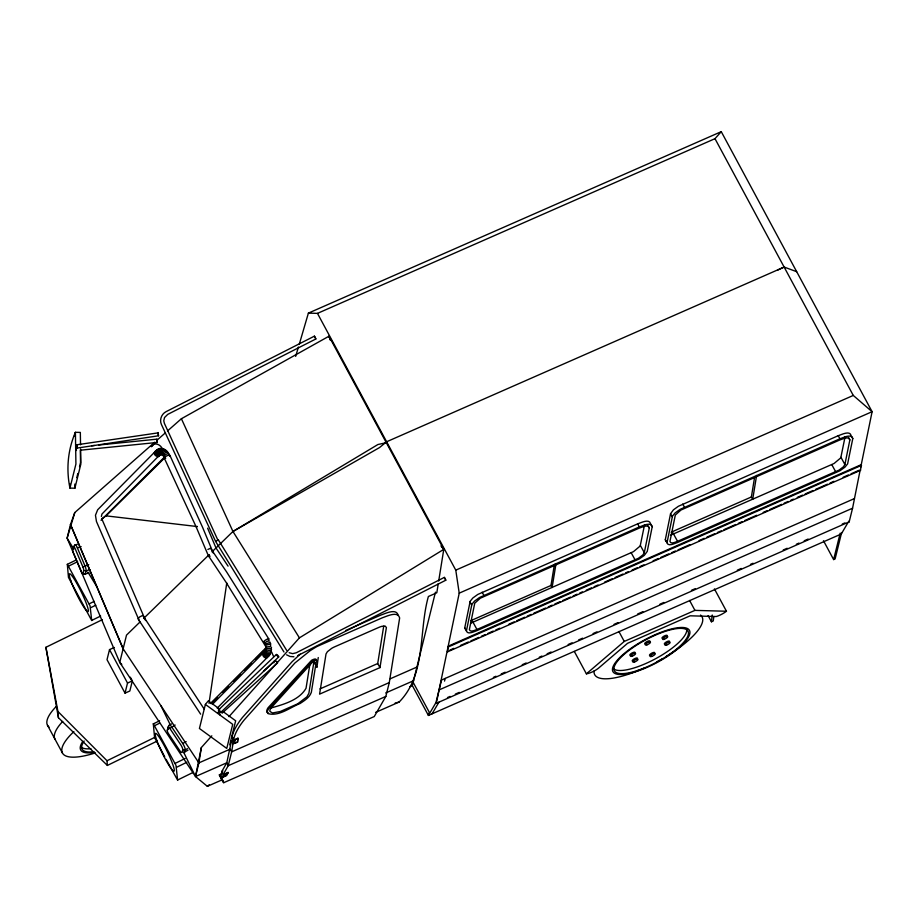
<?xml version="1.0" encoding="UTF-8"?>
<svg xmlns="http://www.w3.org/2000/svg" width="918" height="918" viewBox="0 0 918 918"><rect width="100%" height="100%" fill="white"/><g stroke="black" fill="none" stroke-linecap="round" stroke-linejoin="round"><path stroke-width="1.38" d="M269.502 654.534L269.318 655.659A2.869 1.951 38.4 0 1 267.861 656.37L265.818 655.624A3.167 2.146 38.4 0 1 264.373 653.857L264.384 652.09A2.869 1.951 38.4 0 1 265.83 651.367M67.324 564.329L90.033 605.777L91.72 620.591L68.46 577.411L67.324 564.329L76.228 559.98M164.735 756.822L154.568 737.498L153.306 723.717L175.981 765.348L177.61 780.162L166.101 759.347M398.148 615.255C396.381 608.003 385.399 613.557 380.775 615.094L345.604 630.551M101.393 516.49L101.944 514.057L159.571 455.053A3.156 2.134 39.1 0 0 159.181 453.767M652.216 526.714C650.839 521.504 642.726 525.888 639.353 526.943L479.46 597.538L474.549 601.06L471.875 604.308L466.424 630.941C467.514 635.072 473.952 631.595 476.626 630.758L639.376 558.901L644.321 555.356L647.236 551.42L652.216 526.714L650.518 523.627C649.152 518.418 641.039 522.801 637.654 523.845L477.773 594.451L472.862 597.974L470.188 601.221L464.738 627.855L465.747 629.553M649.278 528.045C648.234 523.834 641.693 527.391 639.008 528.217L480.355 598.192L474.755 603.195L469.362 629.61C470.119 632.743 474.985 630.092 476.97 629.484L638.48 558.247L642.83 554.977L644.321 552.67L649.278 528.045L647.959 525.647M851.101 435.476C849.735 430.267 841.622 434.65 838.237 435.694L678.356 506.3L673.445 509.823L670.542 513.736L665.309 539.692L665.802 541.138L667.042 541.563M667.007 542.779C668.097 546.921 674.523 543.433 677.209 542.607L839.959 470.75L844.893 467.205L847.601 463.934L852.799 438.563C851.422 433.353 843.309 437.737 839.936 438.781L680.043 509.387L675.132 512.91L672.458 516.157L667.007 542.779L665.309 539.692M849.861 439.894C848.817 435.683 842.276 439.229 839.58 440.066L680.938 510.041L675.327 515.044L669.945 541.459C670.702 544.592 675.568 541.941 677.553 541.322L839.063 470.096L843.413 466.814L844.893 464.519L849.861 439.894L848.542 437.484M267.758 656.003L267.115 657.621L217.187 708.145M713.802 616.712L713.275 620.947L711.439 621.796L712.242 615.014M160.225 454.1L159.904 455.144A2.88 1.939 39.2 0 1 158.321 455.684L156.301 454.743A3.167 2.134 39.2 0 1 154.924 452.253L155.257 451.208A2.88 1.939 39.2 0 1 156.829 450.681L157.747 449.177A2.88 2.169 61.4 0 1 159.548 449.177M316.962 667.099L313.394 660.558L316.962 667.099L318.248 657.54M167.294 730.349L167.271 730.521A2.926 0.803 61 0 0 168.373 733.493L180.594 751.842A5.129 1.411 61 0 0 182.154 752.221L182.762 749.731A4.292 1.182 61 0 0 181.133 745.382L169.635 728.089A2.811 0.769 61 0 0 168.12 727.056L167.294 730.349L168.43 728.433A4.108 1.136 61 0 0 168.453 729.271M273.828 662.807L274.034 661.327M209.006 703.337L226.757 582.976M83.699 570.537L83.722 570.365A2.811 0.62 71.4 0 0 83.056 567.335L75.092 548.505A4.292 0.941 71.4 0 0 73.383 546.658L72.763 549.113A5.129 1.125 71.4 0 0 73.245 552.533L81.702 572.58A2.926 0.643 71.4 0 0 82.861 573.83L83.699 570.537L86.085 570.904L89.849 569.642M300.197 654.109L292.016 661.786L242.409 717.543A91.949 32.004 -29.2 0 0 232.013 737.418L233.539 740.115A91.949 32.004 -29.2 0 1 243.936 720.251L294.907 662.991L310.112 650.724A44.672 15.549 -29.2 0 1 317.146 646.433L382.29 617.803C386.903 616.265 397.884 610.711 399.651 617.963L389.289 682.579L385.847 696.429L374.246 716.556L223.74 782.698L221.731 780.013L207.353 786.336L195.511 776.548L198.885 762.881L201.352 747.55L211.817 735.834M233.298 737.98L232.908 740.413L231.451 741.055L226.769 762.801L221.812 771.476L223.269 774.379L228.203 772.646L226.505 775.63L222.81 777.282L221.181 774.023L222.34 772.004M231.451 741.055L232.954 743.764L231.657 751.853L228.215 765.704L223.269 774.379M233.539 740.115L237.934 738.187L237.532 742.18L234.606 743.465L235.008 739.472M237.934 738.187L237.532 742.18M310.032 663.393L306.038 688.259C299.211 700.124 283.685 704.393 271.28 707.904M316.515 660.088L311.351 692.275C309.641 697.496 304.455 700.572 300.129 703.486C290.157 707.342 279.175 716.648 268.01 713.63L266.886 711.725A16.306 5.68 -29.2 0 1 268.113 707.709L311.569 660.306A4.406 1.538 -29.2 0 1 314.128 659.181C316.067 658.263 317.364 660.581 314.69 660.191A4.406 1.538 -29.2 0 0 312.131 661.327L268.676 708.73A16.306 5.68 -29.2 0 0 267.448 712.747M379.972 667.604L386.409 627.51L385.067 626.007L381.865 626.328A9.8 3.408 -29.2 0 0 378.755 627.442L334.703 646.8A9.639 3.351 -29.2 0 0 331.559 648.429L327.393 651.7L326.016 653.995L319.579 694.146L379.972 667.604L377.711 663.542L383.701 626.202M375.588 712.402L399.169 702.029C426.388 674.328 418.562 631.056 428.385 596.493L436.807 592.787L438.276 583.63M438.701 580.991L443.773 549.366L328.965 336.217L181.397 418.734L167.535 430.932M556.021 563.595L552.108 587.52L550.984 585.466L554.426 564.352M756.604 475.444L752.691 499.369L751.383 496.971L754.596 477.268M76.423 450.497L75.93 447.422M80.635 450.176L157.345 442.442L156.955 439.16L156.909 440.984M849.184 521.86L436.302 703.314L459.218 593.154L455.776 570.147L317.467 313.382L308.391 313.118L299.245 344.365M848.806 521.206L849.173 521.894L852.57 508.205L860.212 469.775L860.499 470.349L447.628 651.803L447.33 651.229M201.352 747.55L195.511 776.548L226.769 762.801L228.215 765.704L385.847 696.429M470.831 623.127L633.477 551.649L640.19 546.003L644.505 524.947M670.427 535.274L834.06 463.498L840.773 457.852L845.088 436.796M860.728 467.216L872.1 411.7L721.261 131.664L308.391 313.118M447.628 651.803L448.363 646.111L861.245 464.657L860.499 470.349M74.415 436.314L75.414 432.309L80.336 432.412L80.532 444.828M76.802 477.635L77.823 473.527M79.522 466.677L80.532 462.569L80.336 450.049M69.894 483.97L69.952 488.101L75.919 464.038L75.414 432.309C67.783 449.877 66.085 469.385 69.952 488.101L74.886 488.215L80.841 464.141L80.6 448.971M114.325 647.488L109.517 649.6L107.016 659.686L125.02 693.124L129.84 691.002L132.33 680.915L130.333 677.209M125.02 693.124L127.522 683.038L109.517 649.6M183.405 752.347A6.311 1.733 61 0 0 184.621 752.026L185.138 749.937A5.485 1.503 61 0 0 182.728 743.488L171.723 726.953A3.993 1.102 61 0 0 169.222 725.254L168.074 727.194M205.38 704.416L199.424 728.479L226.757 748.422L232.713 724.359L205.38 704.416L208.34 700.847L219.723 709.155M229.707 744.854L235.662 720.791L223.143 711.645M212.024 551.844L232.954 531.476L379.524 447.571L386.616 441.765L784.133 267.058L796.686 271.682M848.117 522.365L841.278 533.989L428.408 715.443L412.331 685.597L435.453 592.179M413.146 682.315L429.222 712.15L428.408 715.443L435.935 702.626L441.524 680.043L854.406 498.589M444.53 681.099L445.184 678.436M841.634 532.543L835.105 558.947L833.636 559.59L840.177 533.186M154.74 442.201L74.783 512.565L67.117 538.166L119.753 662.44L195.511 776.548L183.589 752.117M295.653 356.368L298.442 347.038M264.694 651.849L264.843 651.39A2.88 1.79 28.6 0 1 265.669 650.782A2.88 1.882 33.4 0 0 264.877 651.332L264.935 653.008L264.728 652.4M74.783 512.565L70.491 524.511L67.117 538.166L73.796 549.079M218.507 710.062L220.664 712.517L278.728 656.886L277.913 655.475L276.444 654.442L218.392 710.062L220.664 712.517M276.41 654.534L277.27 655.854M155.544 451.656A2.88 1.939 39.1 0 0 154.591 452.172L154.27 453.217A3.156 2.134 39.1 0 0 155.647 455.695L157.667 456.636A2.88 1.939 39.1 0 0 159.25 456.097M160.753 454.077L160.03 454.949A2.869 2.077 49.6 0 1 158.194 454.961L156.45 453.481A3.167 2.295 49.6 0 1 155.808 451.381L156.645 449.889A2.869 2.077 49.6 0 1 158.481 449.877M222.81 777.282L224.543 774.253L228.203 772.646M221.181 774.023L219.356 774.826L221.536 777.397L226.321 775.262L228.02 772.29M432.068 713.825L438.919 702.19M217.681 712.735L219.884 710.681M277.488 663.071A1.698 0.585 47.9 0 0 276.456 661.281L275.067 660.799A1.698 0.585 47.9 0 0 275.159 661.281M168.855 455.064L169.13 454.617A2.846 1.17 -30.9 0 0 168.901 453.687L167.305 453.79A3.064 1.262 -30.9 0 0 165.297 454.858L164.047 456.257A2.846 1.17 -30.9 0 0 164.276 457.187L164.689 457.279M270.351 642.29L264.786 644.264L265.75 644.046M269.467 640.902L266.668 641.418L264.832 643.185M73.314 546.853L74.828 545.154L77.342 544.317M228.961 716.66L299.417 637.849L443.773 549.366L441.214 545.946L443.773 549.366M317.467 313.382L714.984 138.675L721.261 131.664M265.084 652.606A2.88 2.054 49.4 0 0 263.34 652.813L262.697 654.431A3.156 2.261 49.4 0 0 264.086 657.093L265.371 657.827A2.88 2.054 49.4 0 0 267.127 657.621M215.776 541.15L218.369 539.899L286.646 650.334M154.591 452.172L97.664 509.777L95.461 515.239L96.459 521.504L140.087 622.622M212.299 704.462L263.34 652.813M210.406 703.532L265.313 648.418M211.588 703.165L217.577 697.152M222.569 692.149L228.559 686.136M233.551 681.122L240.539 674.11M244.532 670.106L251.521 663.094M255.514 659.078L263.5 651.069M153.742 444.323L151.321 446.722C154.098 441.237 161.27 444.725 162.566 449.499M101.783 518.681L106.075 515.859L164.288 458.3M139.559 622.415L126.512 635.118L119.753 662.44L121.784 664.368M143.61 618.468L209.052 554.747M218.105 540.587L164.391 423.37L163.771 420.811L164.529 417.529L167.742 414.385L315.861 338.971L315.39 337.835L314.404 336.149L166.204 411.597C161.579 413.823 159.204 419.847 161.453 424.552L215.558 541.322M263.455 671.242L275.148 660.662M222.087 713.194L277.443 663.048L276.72 663.06M156.875 440.319L165.401 432.814M101.014 520.254L164.035 457.531L196.073 526.714L207.789 554.357M574.347 651.482L586.395 673.835L624.251 641.441L694.937 610.378L726.471 611.25L714.422 588.897M207.353 786.336L209.384 784.672M161.763 453.94L161.281 454.318A2.88 2.226 74.4 0 1 159.502 454.307L158.08 452.666A3.144 2.421 74.4 0 1 157.839 450.359L158.929 448.741A2.88 2.226 74.4 0 1 160.707 448.764L161.281 449.154M169.853 728.41L175.143 725.048M162.486 453.859L161.97 454.249A2.892 2.238 87.8 0 1 159.698 453.836L158.975 452.574A3.11 2.398 87.8 0 1 159.25 449.568L160.18 448.615A2.892 2.238 87.8 0 1 162.452 449.04L162.876 449.602M163.209 453.962L162.67 454.341A2.903 2.192 -79.1 0 1 160.478 453.94L159.881 452.7A3.087 2.329 -79.1 0 1 160.455 449.728L161.465 448.787A2.903 2.192 -79.1 0 1 163.656 449.2M158.24 454.158L158.871 454.525A2.88 2.134 55.4 0 0 160.696 454.513L160.696 454.513A2.88 2.169 61.4 0 1 158.825 454.548L157.23 452.976A3.156 2.387 61.4 0 1 156.783 450.738M207.858 549.48L210.233 548.367M299.417 637.849L232.954 531.476L377.895 444.53L386.398 442.671M169.222 725.254L171.505 723.981M182.728 743.488L186.147 741.595M187.41 748.675L185.138 749.937L182.728 749.995M184.621 752.026L188.041 750.132M265.795 646.283C264.659 647.718 273.116 646.329 270.489 645.583M82.907 566.968L88.748 564.639M297.604 655.67L445.804 580.21L445.15 578.707L444.346 577.388L296.227 652.79L292.647 653.639L289.159 652.721M68.735 566.05L77.628 561.69M89.103 603.872L94.187 601.382M90.687 607.705L95.77 605.214M91.743 620.407L100.636 616.047M157.334 740.998L107.383 765.44L58.431 717.715L45.9 647.293L102.265 619.707M153.272 723.9L159.629 720.791M154.683 725.622L159.766 723.12M107.383 765.44L107.016 760.747L154.408 737.556M175.051 763.432L185.218 758.452M176.635 767.276L186.802 762.284M177.69 779.979L192.941 772.497M777.661 270.099L784.133 267.058M127.522 683.038L132.33 680.915M455.776 570.147L853.281 395.44L872.1 411.7L459.218 593.154M671.138 532.211L751.383 496.971M470.739 620.706L550.984 585.466M319.934 688.936L377.711 663.542M235.192 739.816L238.118 738.52M448.707 646.765L861.577 465.311M232.954 743.764L236.374 742.272M449.958 650.07L453.882 648.349M460.446 645.469L468.306 642.015M470.923 640.856L478.794 637.402M481.411 636.254L485.347 634.522M487.963 633.374L493.207 631.068M495.835 629.909L499.759 628.187M508.939 624.148L514.183 621.853M516.8 620.694L524.671 617.24M527.288 616.093L531.224 614.36M533.84 613.213L545.636 608.026M548.264 606.867L552.188 605.146M554.816 603.987L560.06 601.692M562.677 600.533L570.537 597.079M573.165 595.931L577.101 594.198M579.717 593.051L582.333 591.892M586.269 590.171L591.513 587.864M594.13 586.705L598.066 584.984M604.618 582.104L612.49 578.65M615.106 577.491L622.966 574.037M625.594 572.889L628.21 571.73M632.146 570.009L637.39 567.703M640.007 566.544L643.943 564.822M653.111 560.783L658.355 558.488M660.983 557.329L668.843 553.875M671.471 552.728L675.396 550.995M678.023 549.848L689.82 544.661M698.988 540.622L704.232 538.327M706.86 537.168L714.72 533.714M717.337 532.566L721.273 530.833M723.9 529.686L735.697 524.499M738.313 523.34L742.249 521.619M744.865 520.46L756.661 515.285M763.214 512.405L767.15 510.672M769.766 509.524L781.562 504.338M784.19 503.179L788.126 501.457M790.742 500.299L793.359 499.151M797.294 497.418L802.539 495.123M805.155 493.964L813.027 490.51M815.643 489.363L827.439 484.176M830.067 483.017L833.992 481.296M843.172 477.257L848.416 474.95M851.032 473.803L858.904 470.349M123.127 648.785L70.491 524.511L123.127 648.785L198.885 762.881L230.154 749.145L231.657 751.853L389.289 682.579M390.322 678.746L417.07 666.996M385.675 692.964L413.697 680.651M409.933 686.653L412.331 685.597M221.812 771.476L222.913 770.994M439.688 689.659L852.57 508.205M447.468 697.565L450.095 696.406M455.339 694.1L459.275 692.379M493.379 677.392L495.995 676.233M501.239 673.927L505.175 672.205M522.227 664.712L526.163 662.98M539.279 657.208L541.907 656.06M547.151 653.754L551.087 652.021M568.139 644.528L572.075 642.807M578.627 639.915L582.563 638.194M593.051 633.581L596.987 631.848M614.039 624.355L617.975 622.622M637.654 613.981L642.898 611.675M659.95 604.182L663.886 602.449M691.426 590.343L695.362 588.622M737.326 570.17L741.262 568.449M750.442 564.409L753.07 563.25M783.238 549.997L787.174 548.264M796.354 544.236L798.97 543.077M804.225 540.771L808.161 539.05M842.254 524.063L844.881 522.904M265.577 645.228L270.959 644.011L270.179 644.08M209.407 555.126L208.271 555.505L225.828 581.943L265.566 646.203M74.828 545.154A5.485 1.205 71.4 0 1 77.364 547.874L81.128 546.612M89.057 572.821L85.294 574.083L82.918 573.693M208.971 556.572L210.119 556.182M164.058 455.018L163.45 455.202A2.903 1.928 -56.1 0 1 161.694 453.572L161.763 452.884A3.041 2.031 -56.1 0 1 164.001 450.015L164.609 449.82A2.903 1.928 -56.1 0 1 166.365 451.461M217.75 712.597L219.012 713.194A1.698 0.585 47.9 0 1 220.045 714.984M395.153 703.05L399.169 702.029M142.531 615.508L139.547 616.999L138.067 618.87L200.64 714.17M77.135 448.076L76.63 444.817L158.114 432.871L158.527 435.786L77.135 448.076L76.848 446.63M269.284 648.498L270.638 648.257A2.903 0.826 -1.4 0 0 271.407 647.431M91.616 445.746L94.451 445.459M98.719 445.023L156.955 439.16M165.745 458.231L164.815 458.22A2.846 0.941 -25.8 0 1 164.988 457.095L166.043 456.292A3.052 1.01 -25.8 0 1 168.763 455.213L169.692 455.225A2.846 0.941 -25.8 0 1 169.52 456.349M278.728 656.886L277.569 656.163M293.909 656.76L290.042 656.473L286.565 654.821M164.093 455.753L163.542 455.764A2.88 1.721 -46.6 0 1 162.543 454.295L162.991 453.033A3.052 1.813 -46.6 0 1 165.194 451.036L166.376 450.841A2.88 1.721 -46.6 0 1 167.363 452.31M264.258 642.164L263.902 642.164A2.846 0.746 -30.7 0 1 264.132 641.166L265.164 640.316A3.052 0.803 -30.7 0 1 267.758 638.997L268.618 638.882A2.846 0.746 -30.7 0 1 268.377 639.88M106.075 515.859L195.936 526.393M157.345 442.442L157.035 441.776M266.381 648.337L265.6 647.982M315.815 338.949L314.404 336.149M210.589 548.367L226.608 571.925L268.813 638.997M267.448 712.609L268.481 713.217M142.875 615.508L204.312 709.27M45.9 647.293L57.937 711.484L107.016 760.747M445.758 580.187L444.346 577.388M270.902 650.277L271.269 651.069A2.892 1.377 12.2 0 1 269.754 652.044L268.274 651.964A3.11 1.48 12.2 0 1 265.727 650.77L265.348 649.978A2.892 1.377 12.2 0 1 265.761 649.336M157.23 452.976L157.678 453.63M228.066 566.154L216.005 547.977L207.617 528.194M215.638 541.482L283.96 651.998M87.898 572.109L96.815 586.648M271.659 652.032L273.587 656.542M232.908 740.413L234.606 743.465M851.663 436.509L852.799 438.563M838.237 435.694L839.936 438.781M840.957 457.313L844.893 464.519M831.777 464.611L835.713 471.818M682.717 504.051L684.415 507.138M670.542 513.736L672.24 516.823M677.553 541.322L672.297 531.729M637.654 523.845L639.353 526.943M640.374 545.464L644.321 552.67M631.194 552.762L635.141 559.969M482.145 592.202L483.832 595.289M469.959 601.887L471.657 604.973M471.909 620.224L476.97 629.484M464.738 627.855L466.424 630.941M714.984 138.675L853.281 395.44M823.469 540.713L833.636 559.59M708.088 615.588L711.439 621.796M689.59 600.441L694.937 610.378M618.904 631.504L624.251 641.441M435.935 702.626L436.302 703.314M198.426 762.032L198.885 762.881M47.506 725.277L62.458 753.035M270.535 651.642L270.73 653.019A2.88 1.606 20 0 1 269.318 653.673L267.115 653.226A3.144 1.744 20 0 1 265.405 651.941L265.21 650.552A2.88 1.606 20 0 1 265.52 650.219M161.006 705.827L170.415 725.117M181.397 418.734L232.954 531.476M221.731 780.013L219.356 774.826L223.74 782.698L221.536 777.397M169.922 455.397L202.568 527.288L213.32 553.164M101.967 519.244L145.56 620.499M77.364 547.874L84.984 565.901A3.993 0.884 71.4 0 1 86.085 570.904L85.294 574.083A4.108 0.907 71.4 0 1 84.008 573.302M164.024 449.751L164.253 450.44M271.395 649.106L271.498 649.405A2.903 1.113 5.1 0 1 269.984 650.277L268.492 650.3A3.087 1.182 5.1 0 1 265.887 649.508L265.486 648.9A2.903 1.113 5.1 0 1 265.887 648.36M158.516 435.786L158.389 435.132M76.642 444.828L76.905 446.263M158.321 434.765L158.022 432.527M57.937 711.484L58.431 717.715M270.225 653.432L270.11 654.442A2.88 1.79 28.6 0 1 268.687 655.131L266.541 654.523A3.156 1.974 28.6 0 1 264.958 652.973M74.817 484.073L74.886 488.215M49.067 727.125A60.967 18.119 -28.3 0 1 56.193 706.527M54.977 739.162A60.967 18.119 -28.3 0 1 62.699 721.433M95.357 752.886A60.967 18.119 -28.3 0 1 73.888 731.6M93.533 752.462A43.467 12.921 -28.3 0 1 82.769 741.492M94.015 751.658A41.803 12.427 -28.3 0 1 84.146 741.021M90.905 748.709A41.803 12.427 -28.3 0 1 81.105 746.919M265.945 652.032A2.88 2.054 49.3 0 0 264.2 652.25L263.558 653.868A3.167 2.261 49.3 0 0 264.946 656.519L266.231 657.265A2.88 2.054 49.3 0 0 267.987 657.047L268.63 655.429A3.167 2.261 49.3 0 0 268.504 654.729M269.318 648.498A2.903 0.826 -1.4 0 1 266.564 648.337M265.818 647.993A2.903 0.826 -1.4 0 1 266.117 647.351M726.471 611.25A10.809 3.213 -28.3 0 1 716.281 616.529L690.152 615.806L627.545 643.323L598.284 668.361A10.224 3.041 -28.3 0 1 586.395 673.835M700.503 615.06A60.967 18.119 -28.3 0 1 666.101 656.531M662.681 658.562A60.967 18.119 -28.3 0 1 656.898 661.798M645.056 667.673A60.967 18.119 -28.3 0 1 594.072 670.989M686.687 629.094A41.803 12.427 -28.3 0 1 655.349 658.849A41.803 12.427 -28.3 0 1 613.35 668.556M645.767 643.908A2.903 0.861 -28.3 0 1 645.193 642.83A2.903 0.861 -28.3 0 1 648.808 640.89A2.903 0.861 -28.3 0 1 649.382 641.969M662.176 638.354A2.903 0.861 -28.3 0 1 664.471 635.899A2.903 0.861 -28.3 0 1 666.961 636.013M664.919 644.195A2.903 0.861 -28.3 0 1 665.137 642.784A2.903 0.861 -28.3 0 1 668.637 641.074A2.903 0.861 -28.3 0 1 669.027 642.187M650.552 655.486A2.903 0.861 -28.3 0 1 649.978 654.408A2.903 0.861 -28.3 0 1 653.593 652.457A2.903 0.861 -28.3 0 1 654.167 653.536M632.8 661.121A2.903 0.861 -28.3 0 1 634.407 658.78A2.903 0.861 -28.3 0 1 637.241 658.734M630.895 655.268A2.903 0.861 -28.3 0 1 630.322 654.19A2.903 0.861 -28.3 0 1 633.948 652.239A2.903 0.861 -28.3 0 1 634.522 653.318M162.773 454.8A2.903 2.088 -66.9 0 1 160.948 453.687L160.788 452.299A3.064 2.203 -66.9 0 1 162.176 449.636L163.347 449.063A2.903 2.088 -66.9 0 1 165.16 450.176M163.714 456.338A2.857 1.457 -38.3 0 1 163.335 455.202L164.414 453.538A3.052 1.561 -38.3 0 1 166.307 452.31L167.925 452.241A2.857 1.457 -38.3 0 1 168.338 452.895M313.967 661.522L308.861 693.342L306.887 696.854L297.776 703.773L280.323 711.496L272.531 712.976L269.949 711.461A13.793 4.808 -29.2 0 1 270.982 708.065L312.097 662.578L313.967 661.522M197.336 526.496L196.073 526.714L197.336 526.553M330.491 340.199L328.965 336.217L330.48 340.222M156.771 740.344A21.057 2.582 63.9 0 0 173.284 770.994A21.057 2.582 63.9 0 0 164.184 745.554A21.057 2.582 63.9 0 0 156.771 740.344M637.31 671.173A43.467 12.921 -28.3 0 0 689.464 630.402A43.467 12.921 -28.3 0 0 626.799 651.413A43.467 12.921 -28.3 0 0 637.31 671.173M637.838 670.404A41.803 12.427 -28.3 0 0 688.007 631.194A41.803 12.427 -28.3 0 0 627.728 651.401A41.803 12.427 -28.3 0 0 637.838 670.404M646.949 644.861A2.903 0.861 -28.3 0 0 650.437 642.13A2.903 0.861 -28.3 0 0 646.249 643.541A2.903 0.861 -28.3 0 0 646.949 644.861M664.207 639.284A2.903 0.861 -28.3 0 0 667.696 636.564A2.903 0.861 -28.3 0 0 663.507 637.964A2.903 0.861 -28.3 0 0 664.207 639.284M666.606 645.079A2.903 0.861 -28.3 0 0 670.094 642.348A2.903 0.861 -28.3 0 0 665.894 643.759A2.903 0.861 -28.3 0 0 666.606 645.079M651.746 656.427A2.903 0.861 -28.3 0 0 655.234 653.708A2.903 0.861 -28.3 0 0 651.034 655.108A2.903 0.861 -28.3 0 0 651.746 656.427M634.487 662.004A2.903 0.861 -28.3 0 0 637.976 659.273A2.903 0.861 -28.3 0 0 633.787 660.685A2.903 0.861 -28.3 0 0 634.487 662.004M632.089 656.209A2.903 0.861 -28.3 0 0 635.577 653.49A2.903 0.861 -28.3 0 0 631.389 654.89A2.903 0.861 -28.3 0 0 632.089 656.209M70.824 580.784A21.057 2.582 63.9 0 0 87.336 611.434A21.057 2.582 63.9 0 0 78.237 585.982A21.057 2.582 63.9 0 0 70.824 580.784"/></g></svg>
